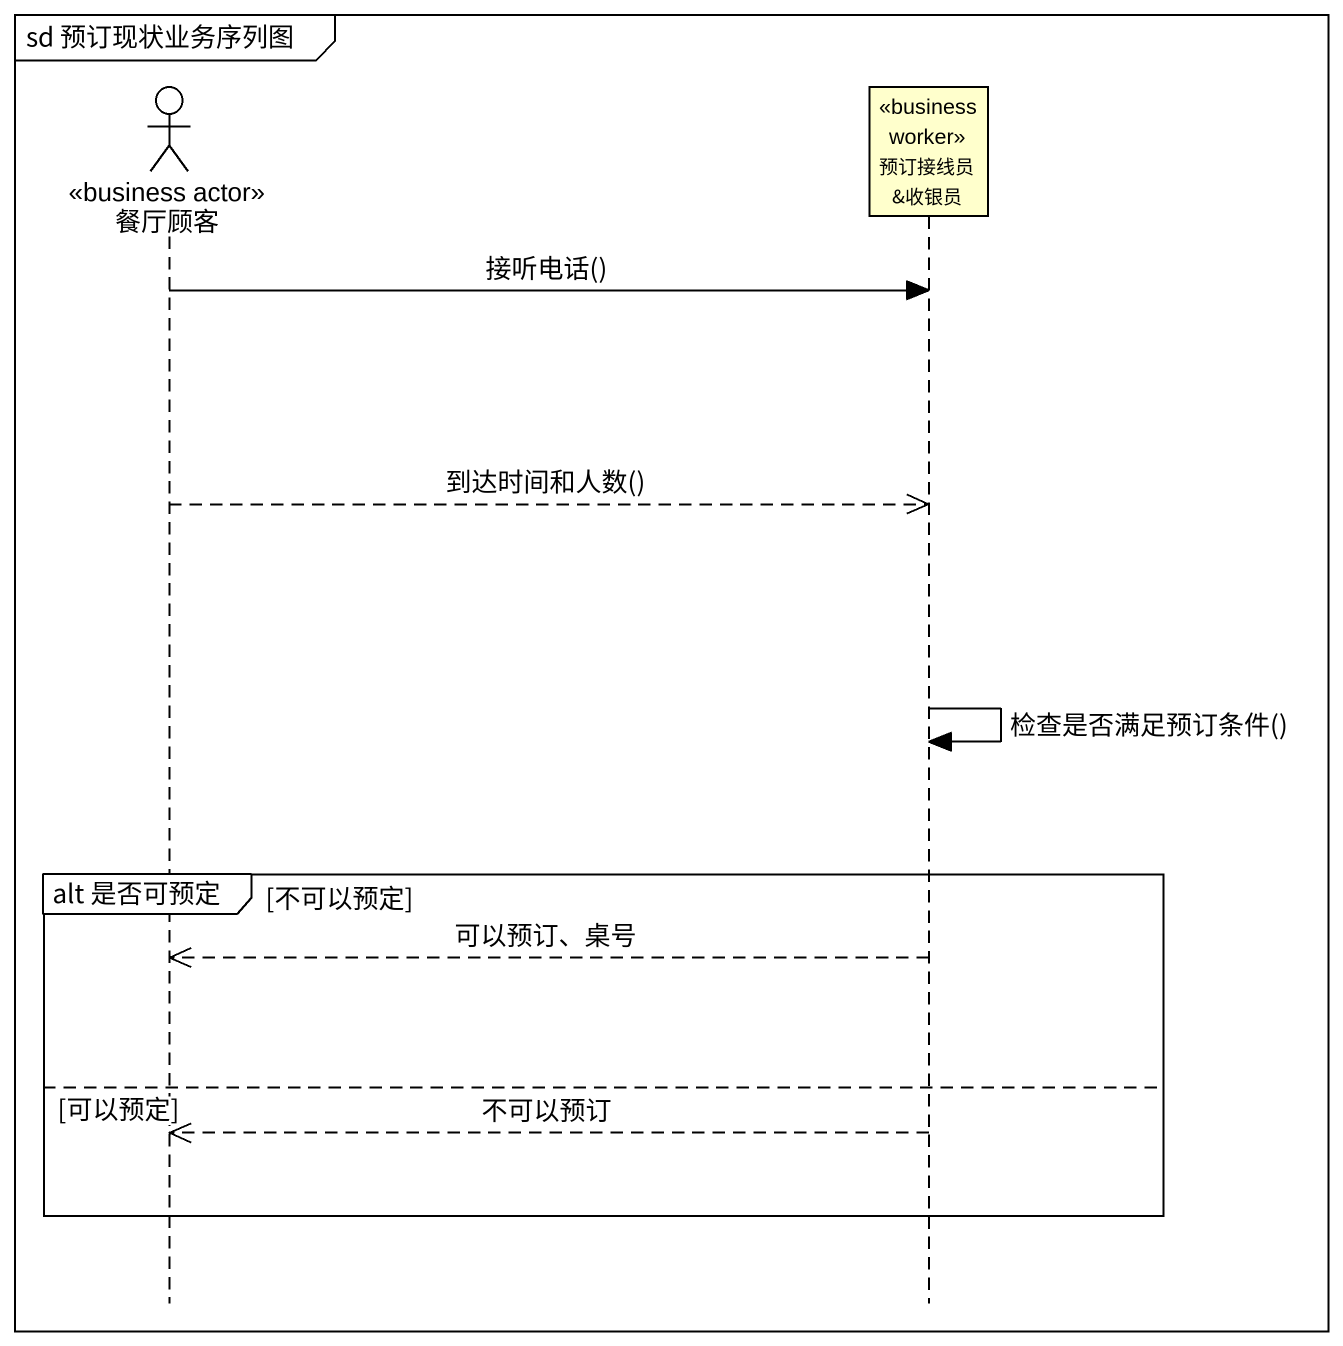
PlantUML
@startuml
mainframe sd 预订现状业务序列图
hide footbox
actor 餐厅顾客 <<business actor>>
participant "预订接线员 &收银员" as 预订接线员_收银员 <<business worker>>

餐厅顾客 -> 预订接线员_收银员 : 接听电话()
餐厅顾客 -->> 预订接线员_收银员 : 到达时间和人数()
预订接线员_收银员 -> 预订接线员_收银员 : 检查是否满足预订条件()
group alt 是否可预定 [不可以预定]
  预订接线员_收银员 -->> 餐厅顾客 : 可以预订、桌号
else 可以预定
  预订接线员_收银员 -->> 餐厅顾客 : 不可以预订
end
@enduml
